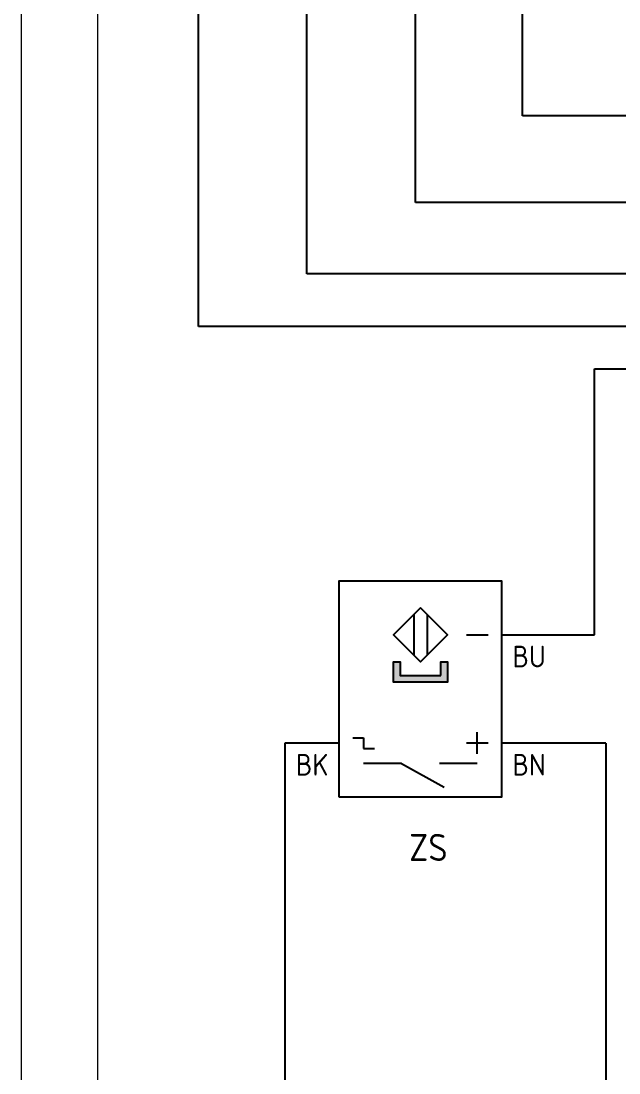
# Model space of a CAD drawing. Header units: millimetres. Extents: x 54 to 474, y 45 to 343.
# Drawn here: x 54.4 to 109.6, y 144.9 to 242.1 of the extents above; entities that cross this region are included whole.
import ezdxf
from ezdxf.enums import TextEntityAlignment as Align

# ---------------------------------------------------------------- set-up
doc = ezdxf.new("R2010")
doc.units = ezdxf.units.MM
doc.layers.add('ALZADO_COTAS_DE_LAS_PLANTAS', color=7, linetype='Continuous', lineweight=0)
doc.layers.add('G-ANNO-TTLB-THIN', color=7, linetype='Continuous', lineweight=9)
for name, color, linetype in [('SYMS', 7, 'Continuous'), ('TAGS', 150, 'Continuous'), ('TERMS', 123, 'Continuous'), ('WIRES', 7, 'Continuous')]:
    doc.layers.add(name, color=color, linetype=linetype)
doc.styles.add('WD_IEC', font='isocp2.shx', dxfattribs={"width": 0.9, "height": 4})

# ---------------------------------------------------------------- blocks, each defined once
blk = doc.blocks.new('HPX11M3')
for p, q in [((-1.75, 1.875), (2.188, 4.062)), ((-1.75, 1.875), (-5.25, 1.875)), ((5.25, 1.875), (1.75, 1.875)), ((5.25, 1), (5.25, -1)), ((-5.25, -0.5), (-5.25, 0.5)), ((-5.25, 0.5), (-4.25, 0.5)), ((6.25, 0), (4.25, 0)), ((-6.25, -0.5), (-5.25, -0.5)), ((-0.625, -11.875), (-0.625, -8.125)), ((0.625, -11.875), (0.625, -8.125)), ((4.25, -10), (6.25, -10))]:
    blk.add_line(p, q)
for points in [[(-7.5, 5), (-7.5, -15), (7.5, -15), (7.5, 5)], [(1.875, -6.25), (1.875, -7.5), (2.5, -7.5), (2.5, -5.625), (-2.5, -5.625), (-2.5, -7.5), (-1.875, -7.5), (-1.875, -6.25)], [(0, -12.5), (-2.5, -10), (0, -7.5), (2.5, -10)]]:
    blk.add_lwpolyline(points, close=True)
for points in [[(-1.875, -5.625), (-2.5, -5.625), (-1.875, -7.5), (-2.5, -7.5)], [(1.875, -5.625), (-1.875, -5.625), (1.875, -6.25), (-1.875, -6.25)], [(2.5, -5.625), (1.875, -5.625), (2.5, -7.5), (1.875, -7.5)]]:
    blk.add_solid(points)
at = {"style": 'WD_IEC'}
for tag, p in [('INST', (-9.25, 11.5)), ('LOC', (-9.25, 8)), ('TAG1', (-9.25, 4.5)), ('DESC1', (-9.25, -18.85)), ('DESC2', (-9.25, -22.35)), ('DESC3', (-9.25, -25.85))]:
    blk.add_attdef(tag, text='', height=2.5, dxfattribs=at).set_placement(p, align=Align.RIGHT)
for tag, p, height, flags in [('MFG', (10.25, 7.75), 1.5, 1), ('CAT', (10.25, 5.25), 1.5, 1), ('TERM02', (8.5, 1), 2, 8), ('X4TERM01', (-7.5, 0), 0.32, 1), ('X1TERM02', (7.5, 0), 0.32, 1), ('TERM03', (8.5, -9), 2, 8), ('X1TERM03', (7.5, -10), 0.32, 1), ('ASSYCODE', (8.5, -15.25), 1, 1), ('FAMILY', (8.5, -16.75), 1, 1), ('CATDESC', (8.5, -18.25), 1, 1)]:
    blk.add_attdef(tag, p, '', height=height, dxfattribs=dict(at, flags=flags))
at = {"style": 'WD_IEC', "flags": 8}
blk.add_attdef('TERM01', text='', height=2, dxfattribs=at).set_placement((-8.5, 1), align=Align.RIGHT)
at = {"lineweight": 15, "style": 'WD_IEC'}
for tag, p in [('XREF', (-9.25, -15)), ('WDTAGALT', (-9, -29))]:
    blk.add_attdef(tag, text='', height=2.5, dxfattribs=at).set_placement(p, align=Align.RIGHT)

msp = doc.modelspace()

# ---------------------------------------------------------------- linework, layer by layer
for p, q in [((100.738, 233.344), (100.738, 268.166)), ((90.824, 225.343), (90.824, 264.768)), ((80.799, 218.75), (80.799, 261.513)), ((70.798, 213.881), (70.798, 258.54)), ((155.67, 233.344), (100.738, 233.344)), ((150.59, 225.343), (90.824, 225.343)), ((145.51, 218.75), (80.799, 218.75)), ((140.43, 213.881), (70.798, 213.881)), ((107.389, 185.36), (107.389, 209.956)), ((107.389, 209.956), (211.271, 209.956)), ((78.757, 175.36), (78.757, 62.883)), ((108.44, 175.36), (108.44, 60.091))]:
    msp.add_line(p, q)
at = {"layer": 'ALZADO_COTAS_DE_LAS_PLANTAS'}
msp.add_lwpolyline([(61.473, 52.247), (61.473, 335.553)], dxfattribs=at)
at = {"layer": 'G-ANNO-TTLB-THIN'}
msp.add_line((54.391, 342.635), (54.391, 45.165), dxfattribs=at)
at = {"layer": 'WIRES'}
for p, q in [((98.796, 185.36), (107.389, 185.36)), ((83.796, 175.36), (78.757, 175.36)), ((108.44, 175.36), (98.796, 175.36))]:
    msp.add_line(p, q, dxfattribs=at)

# ---------------------------------------------------------------- block references
at = {"layer": 'SYMS'}
ref = msp.add_blockref('HPX11M3', (91.296, 175.36), dxfattribs=dict(at, xscale=-1, rotation=180))
ref.add_attrib('TERM03', 'BU', (99.796, 182.36), dxfattribs={"layer": 'TERMS', "height": 2, "style": 'WD_IEC', "flags": 8})
ref.add_attrib('TERM02', 'BN', (99.796, 172.36), dxfattribs={"layer": 'TERMS', "height": 2, "style": 'WD_IEC', "flags": 8})
ref.add_attrib('TERM01', 'BK', dxfattribs={"layer": 'TERMS', "height": 2, "style": 'WD_IEC', "flags": 8}).set_placement((82.796, 172.36), align=Align.RIGHT)
ref.add_attrib('TAG1', 'ZS', dxfattribs={"layer": 'TAGS', "height": 2.5, "style": 'WD_IEC'}).set_placement((93.799, 164.467), align=Align.RIGHT)

doc.saveas('drawing.dxf')
